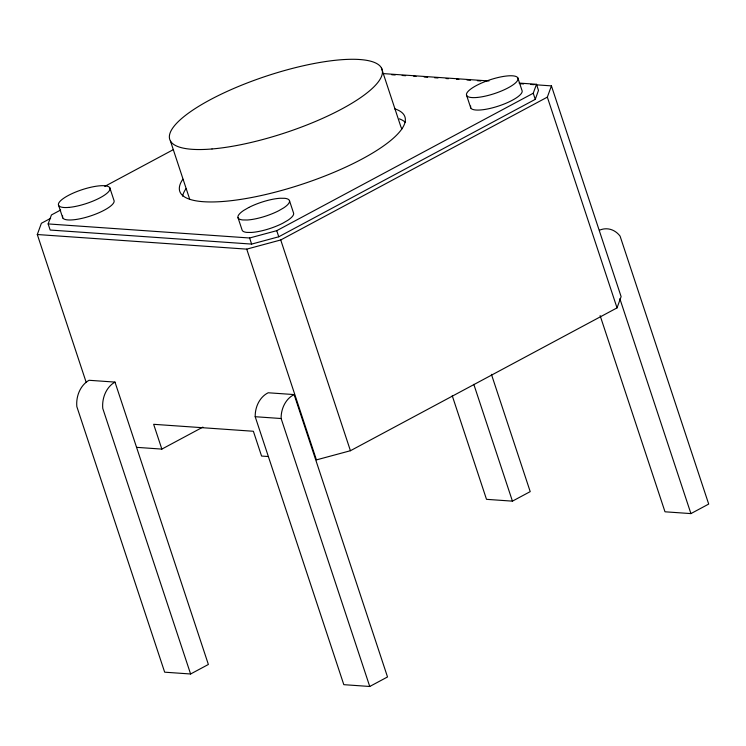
<?xml version="1.0" encoding="UTF-8"?>
<svg xmlns="http://www.w3.org/2000/svg" width="746" height="746" viewBox="0 0 746 746"><rect width="100%" height="100%" fill="white"/><g stroke="black" fill="none" stroke-linecap="round" stroke-linejoin="round"><path stroke-width="1.12" d="M60.668 210.008L51.437 214.951L48.154 223.931L50.178 230.038L251.626 244.091L278.762 236.78L535.264 99.349L533.241 93.241L536.477 84.289L519.104 83.076M535.264 99.349L538.491 90.387L536.477 84.289M86.2 382.381L37.3 234.524L41.384 223.278L50.616 218.336M37.3 234.524L246.73 249.136L316.425 459.89L350.433 450.724L617.035 307.884L547.34 97.129L551.425 85.883L536.374 84.83M617.035 307.884L621.12 296.628L551.425 85.883M104.794 186.369L173.529 149.536M48.154 223.931L249.602 237.993L276.738 230.673L533.241 93.241M246.73 249.136L280.729 239.97L547.34 97.129M136.714 447.348L161.854 449.101L202.884 427.113M452.244 395.744L486.504 499.335L512.437 501.144L530.21 491.623L491.418 374.333M190.603 673.992L208.376 664.472L114.987 382.092L89.054 380.283A25.056 20.226 -86 0 0 76.838 406.617L164.67 672.183L190.603 673.992L102.771 408.426A25.056 20.226 -86 0 1 114.987 382.092M600.12 315.623L664.994 511.793L690.927 513.602L708.7 504.072L620.085 236.118A24.376 19.676 -86 0 0 599.448 230.234M369.746 686.479L387.519 676.958L294.129 394.578L268.206 392.769A24.376 19.676 -86 0 0 255.197 416.716L343.813 684.669L369.746 686.479L281.13 418.525A24.376 19.676 -86 0 1 294.129 394.578M383.64 73.621L489.003 80.969M391.743 74.74L395.221 74.982M402.159 75.467L405.628 75.71M413.732 76.269L416.044 76.437M424.148 76.997L427.617 77.239M434.554 77.724L438.033 77.966M446.127 78.535L448.439 78.694M456.543 79.263L458.855 79.421M466.959 79.99L470.428 80.232M477.365 80.717L480.844 80.96M520.176 83.701L523.655 83.944M530.592 84.429L534.061 84.671M255.197 416.716L281.13 418.525M268.429 456.543L261.576 456.058L253.379 431.263L153.648 424.306L161.854 449.101M619.851 298.698L690.927 513.602M517.808 77.826L521.93 90.266A27.098 7.246 -18.3 0 1 496.65 106.65A27.098 7.246 -18.3 0 1 470.707 106.044M466.67 95.563L470.782 108.002M381.383 67.83L400.947 126.988A111.788 29.877 -18.3 0 1 401.786 129.058M473.803 384.33L512.437 501.144M289.439 200.581L293.551 213.02A27.098 7.246 -18.3 0 1 287.742 220.35L282.809 223.213A27.098 7.246 -18.3 0 1 251.374 232.454L246.786 232.398A27.098 7.246 -18.3 0 1 242.124 230.132L238.002 217.692M280.729 239.97L350.433 450.724M276.738 230.673L278.762 236.78M249.602 237.993L251.626 244.091M170.433 140.994L189.643 199.061M109.783 187.74L113.896 200.189A27.098 7.246 -18.3 0 1 88.615 216.564A27.098 7.246 -18.3 0 1 62.683 215.967M58.645 205.476L62.757 217.925M394.531 108.757A118.567 31.686 -18.3 0 1 303.1 183.908A118.567 31.686 -18.3 0 1 182.854 179.217M182.63 196.151A118.567 31.686 -18.3 0 1 185.996 188.701M399.38 118.838A118.567 31.686 -18.3 0 1 405.526 122.484M248.754 207.5L243.811 210.363A27.098 7.246 -18.3 0 0 242.674 219.949L247.262 220.005A27.098 7.246 -18.3 0 0 278.687 210.764L283.629 207.91A27.098 7.246 -18.3 0 0 284.767 198.315L280.179 198.259A27.098 7.246 -18.3 0 0 248.754 207.5M68.716 207.416A27.098 7.246 -18.3 0 0 109.858 189.698A27.098 7.246 -18.3 0 0 74.059 192.72A27.098 7.246 -18.3 0 0 68.716 207.416M476.75 97.493A27.098 7.246 -18.3 0 0 517.883 79.785A27.098 7.246 -18.3 0 0 482.084 82.806A27.098 7.246 -18.3 0 0 476.75 97.493M212.013 148.967A111.788 29.877 -18.3 0 0 381.7 75.915A111.788 29.877 -18.3 0 0 234.02 88.354A111.788 29.877 -18.3 0 0 212.013 148.967"/></g></svg>
